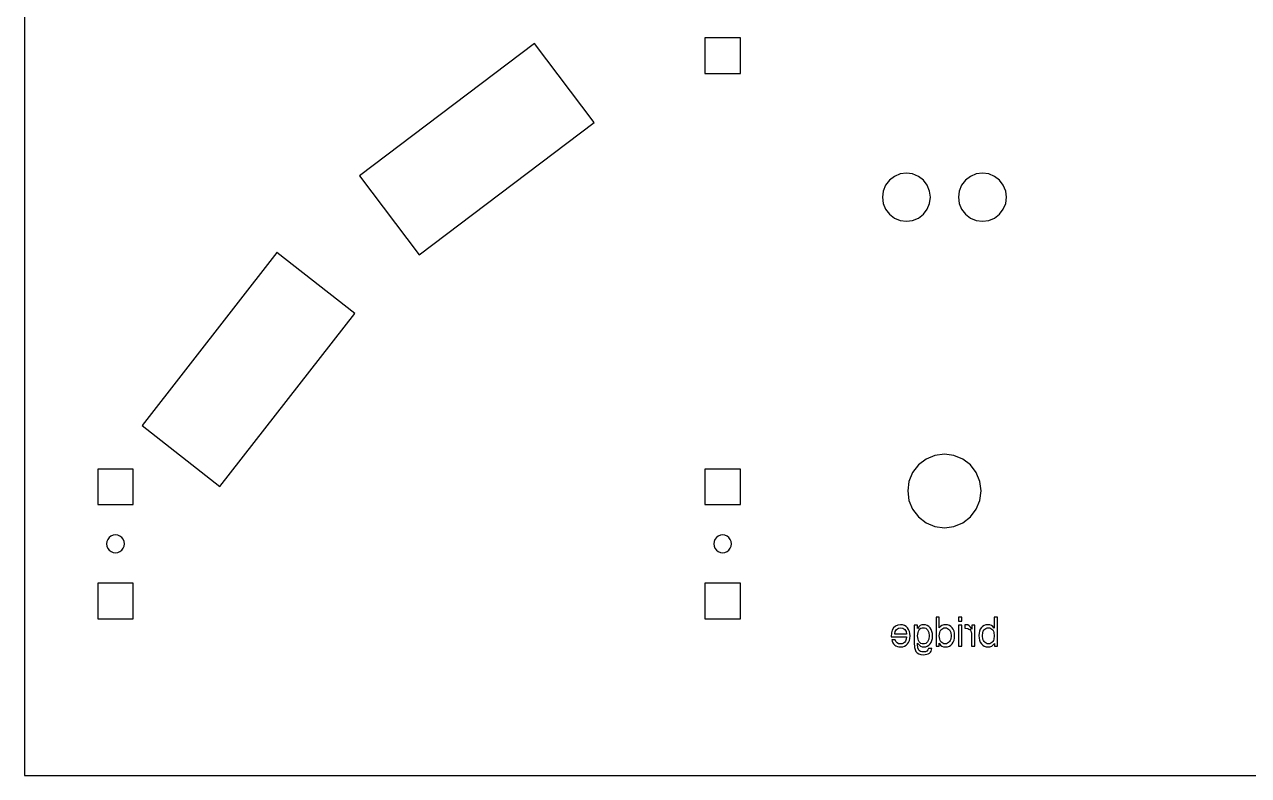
# Model space of a CAD drawing. Header units: metres. Extents: x -935 to 1094, y -1273 to 224.
# Drawn here: x 115.9 to 309.1, y -0.2 to 118.2 of the extents above; entities that cross this region are included whole.
import ezdxf

# ---------------------------------------------------------------- set-up
doc = ezdxf.new("R2010")
doc.units = ezdxf.units.M

msp = doc.modelspace()

# ---------------------------------------------------------------- linework, layer by layer
at = {"layer": 'bridge'}
for p, q in [((253.36, 23.35), (253.06, 23.08)), ((253.36, 23.35, 0.2), (253.06, 23.08, 0.2)), ((253.74, 23.53), (253.36, 23.35)), ((253.74, 23.53, 0.2), (253.36, 23.35, 0.2)), ((253.36, 23.35), (253.36, 23.35, 0.2)), ((254.18, 23.58), (253.74, 23.53)), ((254.18, 23.58, 0.2), (253.74, 23.53, 0.2)), ((253.74, 23.53), (253.74, 23.53, 0.2)), ((254.5, 23.55), (254.18, 23.58)), ((254.5, 23.55, 0.2), (254.18, 23.58, 0.2)), ((254.18, 23.58), (254.18, 23.58, 0.2)), ((254.79, 23.46), (254.5, 23.55)), ((254.79, 23.46, 0.2), (254.5, 23.55, 0.2)), ((254.5, 23.55), (254.5, 23.55, 0.2)), ((255.05, 23.31), (254.79, 23.46)), ((255.05, 23.31, 0.2), (254.79, 23.46, 0.2)), ((254.79, 23.46), (254.79, 23.46, 0.2)), ((255.27, 23.1), (255.05, 23.31)), ((255.27, 23.1, 0.2), (255.05, 23.31, 0.2)), ((255.05, 23.31), (255.05, 23.31, 0.2)), ((256.83, 23.49), (256.35, 23.49)), ((256.35, 23.49), (256.35, 20.75)), ((256.83, 23.49, 0.2), (256.35, 23.49, 0.2)), ((256.35, 23.49, 0.2), (256.35, 20.75, 0.2)), ((256.35, 23.49), (256.35, 23.49, 0.2)), ((256.83, 23.01), (256.83, 23.49)), ((256.83, 23.01, 0.2), (256.83, 23.49, 0.2)), ((256.83, 23.49), (256.83, 23.49, 0.2)), ((257.04, 23.26), (256.83, 23.01)), ((257.04, 23.26, 0.2), (256.83, 23.01, 0.2)), ((257.27, 23.44), (257.04, 23.26)), ((257.27, 23.44, 0.2), (257.04, 23.26, 0.2)), ((257.04, 23.26), (257.04, 23.26, 0.2)), ((257.54, 23.55), (257.27, 23.44)), ((257.54, 23.55, 0.2), (257.27, 23.44, 0.2)), ((257.27, 23.44), (257.27, 23.44, 0.2)), ((257.83, 23.58), (257.54, 23.55)), ((257.83, 23.58, 0.2), (257.54, 23.55, 0.2)), ((257.54, 23.55), (257.54, 23.55, 0.2)), ((258.13, 23.55), (257.83, 23.58)), ((258.13, 23.55, 0.2), (257.83, 23.58, 0.2)), ((257.83, 23.58), (257.83, 23.58, 0.2)), ((258.39, 23.46), (258.13, 23.55)), ((258.39, 23.46, 0.2), (258.13, 23.55, 0.2)), ((258.13, 23.55), (258.13, 23.55, 0.2)), ((258.63, 23.31), (258.39, 23.46)), ((258.63, 23.31, 0.2), (258.39, 23.46, 0.2)), ((258.39, 23.46), (258.39, 23.46, 0.2)), ((258.84, 23.09), (258.63, 23.31)), ((258.84, 23.09, 0.2), (258.63, 23.31, 0.2)), ((258.63, 23.31), (258.63, 23.31, 0.2)), ((259.78, 24.77), (259.78, 20.21)), ((260.3, 24.77), (259.78, 24.77)), ((259.78, 24.77, 0.2), (259.78, 20.21, 0.2)), ((260.3, 24.77, 0.2), (259.78, 24.77, 0.2)), ((259.78, 24.77), (259.78, 24.77, 0.2)), ((260.3, 23.08), (260.3, 24.77)), ((260.3, 23.08, 0.2), (260.3, 24.77, 0.2)), ((260.3, 24.77), (260.3, 24.77, 0.2)), ((260.49, 23.3), (260.3, 23.08)), ((260.49, 23.3, 0.2), (260.3, 23.08, 0.2)), ((260.72, 23.46), (260.49, 23.3)), ((260.72, 23.46, 0.2), (260.49, 23.3, 0.2)), ((260.49, 23.3), (260.49, 23.3, 0.2)), ((260.99, 23.55), (260.72, 23.46)), ((260.99, 23.55, 0.2), (260.72, 23.46, 0.2)), ((260.72, 23.46), (260.72, 23.46, 0.2)), ((261.31, 23.58), (260.99, 23.55)), ((261.31, 23.58, 0.2), (260.99, 23.55, 0.2)), ((260.99, 23.55), (260.99, 23.55, 0.2)), ((261.61, 23.55), (261.31, 23.58)), ((261.61, 23.55, 0.2), (261.31, 23.58, 0.2)), ((261.31, 23.58), (261.31, 23.58, 0.2)), ((261.89, 23.47), (261.61, 23.55)), ((261.89, 23.47, 0.2), (261.61, 23.55, 0.2)), ((261.61, 23.55), (261.61, 23.55, 0.2)), ((262.13, 23.32), (261.89, 23.47)), ((262.13, 23.32, 0.2), (261.89, 23.47, 0.2)), ((261.89, 23.47), (261.89, 23.47, 0.2)), ((262.33, 23.11), (262.13, 23.32)), ((262.33, 23.11, 0.2), (262.13, 23.32, 0.2)), ((262.13, 23.32), (262.13, 23.32, 0.2)), ((263.33, 24.77), (263.33, 24.12)), ((263.85, 24.77), (263.33, 24.77)), ((263.33, 24.77, 0.2), (263.33, 24.12, 0.2)), ((263.85, 24.77, 0.2), (263.33, 24.77, 0.2)), ((263.33, 24.77), (263.33, 24.77, 0.2)), ((263.33, 24.12), (263.85, 24.12)), ((263.33, 24.12, 0.2), (263.85, 24.12, 0.2)), ((263.33, 24.12), (263.33, 24.12, 0.2)), ((263.33, 23.49), (263.33, 20.21)), ((263.85, 23.49), (263.33, 23.49)), ((263.33, 23.49, 0.2), (263.33, 20.21, 0.2)), ((263.85, 23.49, 0.2), (263.33, 23.49, 0.2)), ((263.33, 23.49), (263.33, 23.49, 0.2)), ((263.85, 24.12), (263.85, 24.77)), ((263.85, 24.12, 0.2), (263.85, 24.77, 0.2)), ((263.85, 24.77), (263.85, 24.77, 0.2)), ((263.85, 24.12), (263.85, 24.12, 0.2)), ((263.85, 20.21), (263.85, 23.49)), ((263.85, 20.21, 0.2), (263.85, 23.49, 0.2)), ((263.85, 23.49), (263.85, 23.49, 0.2)), ((264.54, 23.58), (264.34, 23.57)), ((264.54, 23.58, 0.2), (264.34, 23.57, 0.2)), ((264.34, 23.57), (264.34, 23.03)), ((264.34, 23.57, 0.2), (264.34, 23.03, 0.2)), ((264.34, 23.57), (264.34, 23.57, 0.2)), ((264.78, 23.54), (264.54, 23.58)), ((264.78, 23.54, 0.2), (264.54, 23.58, 0.2)), ((264.54, 23.58), (264.54, 23.58, 0.2)), ((265, 23.43), (264.78, 23.54)), ((265, 23.43, 0.2), (264.78, 23.54, 0.2)), ((264.78, 23.54), (264.78, 23.54, 0.2)), ((265.21, 23.21), (265, 23.43)), ((265.21, 23.21, 0.2), (265, 23.43, 0.2)), ((265, 23.43), (265, 23.43, 0.2)), ((265.44, 22.9), (265.21, 23.21)), ((265.44, 22.9, 0.2), (265.21, 23.21, 0.2)), ((265.21, 23.21), (265.21, 23.21, 0.2)), ((265.92, 23.49), (265.44, 23.49)), ((265.44, 23.49), (265.44, 22.9)), ((265.92, 23.49, 0.2), (265.44, 23.49, 0.2)), ((265.44, 23.49, 0.2), (265.44, 22.9, 0.2)), ((265.44, 23.49), (265.44, 23.49, 0.2)), ((265.92, 20.21), (265.92, 23.49)), ((265.92, 20.21, 0.2), (265.92, 23.49, 0.2)), ((265.92, 23.49), (265.92, 23.49, 0.2)), ((267.13, 23.32), (266.93, 23.12)), ((267.13, 23.32, 0.2), (266.93, 23.12, 0.2)), ((267.37, 23.47), (267.13, 23.32)), ((267.37, 23.47, 0.2), (267.13, 23.32, 0.2)), ((267.13, 23.32), (267.13, 23.32, 0.2)), ((267.65, 23.56), (267.37, 23.47)), ((267.65, 23.56, 0.2), (267.37, 23.47, 0.2)), ((267.37, 23.47), (267.37, 23.47, 0.2)), ((267.95, 23.58), (267.65, 23.56)), ((267.95, 23.58, 0.2), (267.65, 23.56, 0.2)), ((267.65, 23.56), (267.65, 23.56, 0.2)), ((268.26, 23.55), (267.95, 23.58)), ((268.26, 23.55, 0.2), (267.95, 23.58, 0.2)), ((267.95, 23.58), (267.95, 23.58, 0.2)), ((268.54, 23.45), (268.26, 23.55)), ((268.54, 23.45, 0.2), (268.26, 23.55, 0.2)), ((268.26, 23.55), (268.26, 23.55, 0.2)), ((268.77, 23.28), (268.54, 23.45)), ((268.77, 23.28, 0.2), (268.54, 23.45, 0.2)), ((268.54, 23.45), (268.54, 23.45, 0.2)), ((268.97, 23.05), (268.77, 23.28)), ((268.97, 23.05, 0.2), (268.77, 23.28, 0.2)), ((268.77, 23.28), (268.77, 23.28, 0.2)), ((269.49, 24.77), (268.97, 24.77)), ((268.97, 24.77), (268.97, 23.05)), ((269.49, 24.77, 0.2), (268.97, 24.77, 0.2)), ((268.97, 24.77, 0.2), (268.97, 23.05, 0.2)), ((268.97, 24.77), (268.97, 24.77, 0.2)), ((269.49, 20.21), (269.49, 24.77)), ((269.49, 20.21, 0.2), (269.49, 24.77, 0.2)), ((269.49, 24.77), (269.49, 24.77, 0.2)), ((252.75, 22.29), (252.72, 21.68)), ((252.75, 22.29, 0.2), (252.72, 21.68, 0.2)), ((252.72, 21.68), (255.14, 21.68)), ((252.72, 21.68, 0.2), (255.14, 21.68, 0.2)), ((252.72, 21.68), (252.72, 21.68, 0.2)), ((252.85, 22.72), (252.75, 22.29)), ((252.85, 22.72, 0.2), (252.75, 22.29, 0.2)), ((252.75, 22.29), (252.75, 22.29, 0.2)), ((253.06, 23.08), (252.85, 22.72)), ((253.06, 23.08, 0.2), (252.85, 22.72, 0.2)), ((252.85, 22.72), (252.85, 22.72, 0.2)), ((253.06, 23.08), (253.06, 23.08, 0.2)), ((253.28, 22.14), (253.34, 22.52)), ((253.28, 22.14, 0.2), (253.34, 22.52, 0.2)), ((253.28, 22.1), (253.28, 22.14)), ((253.28, 22.1, 0.2), (253.28, 22.14, 0.2)), ((253.28, 22.14), (253.28, 22.14, 0.2)), ((255.11, 22.1), (253.28, 22.1)), ((255.11, 22.1, 0.2), (253.28, 22.1, 0.2)), ((253.28, 22.1), (253.28, 22.1, 0.2)), ((253.34, 22.52), (253.54, 22.83)), ((253.34, 22.52, 0.2), (253.54, 22.83, 0.2)), ((253.34, 22.52), (253.34, 22.52, 0.2)), ((253.54, 22.83), (253.84, 23.03)), ((253.54, 22.83, 0.2), (253.84, 23.03, 0.2)), ((253.54, 22.83), (253.54, 22.83, 0.2)), ((253.84, 23.03), (254.19, 23.1)), ((253.84, 23.03, 0.2), (254.19, 23.1, 0.2)), ((253.84, 23.03), (253.84, 23.03, 0.2)), ((254.19, 23.1), (254.56, 23.04)), ((254.19, 23.1, 0.2), (254.56, 23.04, 0.2)), ((254.19, 23.1), (254.19, 23.1, 0.2)), ((254.56, 23.04), (254.71, 22.95)), ((254.56, 23.04, 0.2), (254.71, 22.95, 0.2)), ((254.56, 23.04), (254.56, 23.04, 0.2)), ((254.71, 22.95), (254.85, 22.83)), ((254.71, 22.95, 0.2), (254.85, 22.83, 0.2)), ((254.71, 22.95), (254.71, 22.95, 0.2)), ((254.85, 22.83), (254.96, 22.68)), ((254.85, 22.83, 0.2), (254.96, 22.68, 0.2)), ((254.85, 22.83), (254.85, 22.83, 0.2)), ((254.96, 22.68), (255.05, 22.51)), ((254.96, 22.68, 0.2), (255.05, 22.51, 0.2)), ((254.96, 22.68), (254.96, 22.68, 0.2)), ((255.09, 21.28), (254.97, 20.98)), ((255.09, 21.28, 0.2), (254.97, 20.98, 0.2)), ((255.05, 22.51), (255.11, 22.1)), ((255.05, 22.51, 0.2), (255.11, 22.1, 0.2)), ((255.05, 22.51), (255.05, 22.51, 0.2)), ((255.14, 21.68), (255.09, 21.28)), ((255.14, 21.68, 0.2), (255.09, 21.28, 0.2)), ((255.09, 21.28), (255.09, 21.28, 0.2)), ((255.11, 22.1), (255.11, 22.1, 0.2)), ((255.14, 21.68), (255.14, 21.68, 0.2)), ((255.45, 22.84), (255.27, 23.1)), ((255.45, 22.84, 0.2), (255.27, 23.1, 0.2)), ((255.27, 23.1), (255.27, 23.1, 0.2)), ((255.58, 22.53), (255.45, 22.84)), ((255.58, 22.53, 0.2), (255.45, 22.84, 0.2)), ((255.45, 22.84), (255.45, 22.84, 0.2)), ((255.65, 22.19), (255.58, 22.53)), ((255.65, 22.19, 0.2), (255.58, 22.53, 0.2)), ((255.58, 22.53), (255.58, 22.53, 0.2)), ((255.58, 21.09), (255.65, 21.43)), ((255.58, 21.09, 0.2), (255.65, 21.43, 0.2)), ((255.68, 21.81), (255.65, 22.19)), ((255.68, 21.81, 0.2), (255.65, 22.19, 0.2)), ((255.65, 22.19), (255.65, 22.19, 0.2)), ((255.65, 21.43), (255.68, 21.81)), ((255.65, 21.43, 0.2), (255.68, 21.81, 0.2)), ((255.65, 21.43), (255.65, 21.43, 0.2)), ((255.68, 21.81), (255.68, 21.81, 0.2)), ((256.83, 23.01), (256.83, 23.01, 0.2)), ((256.88, 21.81), (256.94, 22.35)), ((256.88, 21.81, 0.2), (256.94, 22.35, 0.2)), ((256.94, 21.28), (256.88, 21.81)), ((256.94, 21.28, 0.2), (256.88, 21.81, 0.2)), ((256.88, 21.81), (256.88, 21.81, 0.2)), ((256.94, 22.35), (257.01, 22.57)), ((256.94, 22.35, 0.2), (257.01, 22.57, 0.2)), ((256.94, 22.35), (256.94, 22.35, 0.2)), ((257.01, 21.07), (256.94, 21.28)), ((257.01, 21.07, 0.2), (256.94, 21.28, 0.2)), ((256.94, 21.28), (256.94, 21.28, 0.2)), ((257.01, 22.57), (257.11, 22.76)), ((257.01, 22.57, 0.2), (257.11, 22.76, 0.2)), ((257.01, 22.57), (257.01, 22.57, 0.2)), ((257.11, 22.76), (257.24, 22.91)), ((257.11, 22.76, 0.2), (257.24, 22.91, 0.2)), ((257.11, 22.76), (257.11, 22.76, 0.2)), ((257.24, 22.91), (257.39, 23.02)), ((257.24, 22.91, 0.2), (257.39, 23.02, 0.2)), ((257.24, 22.91), (257.24, 22.91, 0.2)), ((257.39, 23.02), (257.57, 23.08)), ((257.39, 23.02, 0.2), (257.57, 23.08, 0.2)), ((257.39, 23.02), (257.39, 23.02, 0.2)), ((257.57, 23.08), (257.77, 23.1)), ((257.57, 23.08, 0.2), (257.77, 23.1, 0.2)), ((257.57, 23.08), (257.57, 23.08, 0.2)), ((257.77, 23.1), (257.97, 23.08)), ((257.77, 23.1, 0.2), (257.97, 23.08, 0.2)), ((257.77, 23.1), (257.77, 23.1, 0.2)), ((257.97, 23.08), (258.15, 23.02)), ((257.97, 23.08, 0.2), (258.15, 23.02, 0.2)), ((257.97, 23.08), (257.97, 23.08, 0.2)), ((258.15, 23.02), (258.3, 22.91)), ((258.15, 23.02, 0.2), (258.3, 22.91, 0.2)), ((258.15, 23.02), (258.15, 23.02, 0.2)), ((258.3, 22.91), (258.44, 22.76)), ((258.3, 22.91, 0.2), (258.44, 22.76, 0.2)), ((258.3, 22.91), (258.3, 22.91, 0.2)), ((258.44, 22.76), (258.54, 22.57)), ((258.44, 22.76, 0.2), (258.54, 22.57, 0.2)), ((258.44, 22.76), (258.44, 22.76, 0.2)), ((258.54, 22.57), (258.62, 22.35)), ((258.54, 22.57, 0.2), (258.62, 22.35, 0.2)), ((258.54, 22.57), (258.54, 22.57, 0.2)), ((258.62, 21.3), (258.54, 21.08)), ((258.62, 21.3, 0.2), (258.54, 21.08, 0.2)), ((258.62, 22.35), (258.68, 21.83)), ((258.62, 22.35, 0.2), (258.68, 21.83, 0.2)), ((258.62, 22.35), (258.62, 22.35, 0.2)), ((258.68, 21.83), (258.62, 21.3)), ((258.68, 21.83, 0.2), (258.62, 21.3, 0.2)), ((258.62, 21.3), (258.62, 21.3, 0.2)), ((258.68, 21.83), (258.68, 21.83, 0.2)), ((259.01, 22.82), (258.84, 23.09)), ((259.01, 22.82, 0.2), (258.84, 23.09, 0.2)), ((258.84, 23.09), (258.84, 23.09, 0.2)), ((259.13, 22.52), (259.01, 22.82)), ((259.13, 22.52, 0.2), (259.01, 22.82, 0.2)), ((259.01, 22.82), (259.01, 22.82, 0.2)), ((259.2, 22.18), (259.13, 22.52)), ((259.2, 22.18, 0.2), (259.13, 22.52, 0.2)), ((259.13, 22.52), (259.13, 22.52, 0.2)), ((259.13, 21.09), (259.2, 21.42)), ((259.13, 21.09, 0.2), (259.2, 21.42, 0.2)), ((259.22, 21.79), (259.2, 22.18)), ((259.22, 21.79, 0.2), (259.2, 22.18, 0.2)), ((259.2, 22.18), (259.2, 22.18, 0.2)), ((259.2, 21.42), (259.22, 21.79)), ((259.2, 21.42, 0.2), (259.22, 21.79, 0.2)), ((259.2, 21.42), (259.2, 21.42, 0.2)), ((259.22, 21.79), (259.22, 21.79, 0.2)), ((260.3, 23.08), (260.3, 23.08, 0.2)), ((260.3, 21.82), (260.37, 22.34)), ((260.3, 21.82, 0.2), (260.37, 22.34, 0.2)), ((260.37, 21.3), (260.3, 21.82)), ((260.37, 21.3, 0.2), (260.3, 21.82, 0.2)), ((260.3, 21.82), (260.3, 21.82, 0.2)), ((260.37, 22.34), (260.44, 22.56)), ((260.37, 22.34, 0.2), (260.44, 22.56, 0.2)), ((260.37, 22.34), (260.37, 22.34, 0.2)), ((260.44, 21.09), (260.37, 21.3)), ((260.44, 21.09, 0.2), (260.37, 21.3, 0.2)), ((260.37, 21.3), (260.37, 21.3, 0.2)), ((260.44, 22.56), (260.55, 22.75)), ((260.44, 22.56, 0.2), (260.55, 22.75, 0.2)), ((260.44, 22.56), (260.44, 22.56, 0.2)), ((260.55, 22.75), (260.69, 22.9)), ((260.55, 22.75, 0.2), (260.69, 22.9, 0.2)), ((260.55, 22.75), (260.55, 22.75, 0.2)), ((260.69, 22.9), (260.85, 23.01)), ((260.69, 22.9, 0.2), (260.85, 23.01, 0.2)), ((260.69, 22.9), (260.69, 22.9, 0.2)), ((260.85, 23.01), (261.02, 23.07)), ((260.85, 23.01, 0.2), (261.02, 23.07, 0.2)), ((260.85, 23.01), (260.85, 23.01, 0.2)), ((261.02, 23.07), (261.22, 23.1)), ((261.02, 23.07, 0.2), (261.22, 23.1, 0.2)), ((261.02, 23.07), (261.02, 23.07, 0.2)), ((261.22, 23.1), (261.43, 23.07)), ((261.22, 23.1, 0.2), (261.43, 23.07, 0.2)), ((261.22, 23.1), (261.22, 23.1, 0.2)), ((261.43, 23.07), (261.61, 23.01)), ((261.43, 23.07, 0.2), (261.61, 23.01, 0.2)), ((261.43, 23.07), (261.43, 23.07, 0.2)), ((261.61, 23.01), (261.77, 22.9)), ((261.61, 23.01, 0.2), (261.77, 22.9, 0.2)), ((261.61, 23.01), (261.61, 23.01, 0.2)), ((261.77, 22.9), (261.91, 22.75)), ((261.77, 22.9, 0.2), (261.91, 22.75, 0.2)), ((261.77, 22.9), (261.77, 22.9, 0.2)), ((261.91, 22.75), (262.03, 22.56)), ((261.91, 22.75, 0.2), (262.03, 22.56, 0.2)), ((261.91, 22.75), (261.91, 22.75, 0.2)), ((262.03, 22.56), (262.11, 22.34)), ((262.03, 22.56, 0.2), (262.11, 22.34, 0.2)), ((262.03, 22.56), (262.03, 22.56, 0.2)), ((262.11, 21.31), (262.03, 21.09)), ((262.11, 21.31, 0.2), (262.03, 21.09, 0.2)), ((262.11, 22.34), (262.17, 21.83)), ((262.11, 22.34, 0.2), (262.17, 21.83, 0.2)), ((262.11, 22.34), (262.11, 22.34, 0.2)), ((262.17, 21.83), (262.11, 21.31)), ((262.17, 21.83, 0.2), (262.11, 21.31, 0.2)), ((262.11, 21.31), (262.11, 21.31, 0.2)), ((262.17, 21.83), (262.17, 21.83, 0.2)), ((262.5, 22.86), (262.33, 23.11)), ((262.5, 22.86, 0.2), (262.33, 23.11, 0.2)), ((262.33, 23.11), (262.33, 23.11, 0.2)), ((262.62, 22.56), (262.5, 22.86)), ((262.62, 22.56, 0.2), (262.5, 22.86, 0.2)), ((262.5, 22.86), (262.5, 22.86, 0.2)), ((262.69, 22.23), (262.62, 22.56)), ((262.69, 22.23, 0.2), (262.62, 22.56, 0.2)), ((262.62, 22.56), (262.62, 22.56, 0.2)), ((262.62, 21.12), (262.69, 21.47)), ((262.62, 21.12, 0.2), (262.69, 21.47, 0.2)), ((262.72, 21.86), (262.69, 22.23)), ((262.72, 21.86, 0.2), (262.69, 22.23, 0.2)), ((262.69, 22.23), (262.69, 22.23, 0.2)), ((262.69, 21.47), (262.72, 21.86)), ((262.69, 21.47, 0.2), (262.72, 21.86, 0.2)), ((262.69, 21.47), (262.69, 21.47, 0.2)), ((262.72, 21.86), (262.72, 21.86, 0.2)), ((264.34, 23.03), (264.8, 22.97)), ((264.34, 23.03, 0.2), (264.8, 22.97, 0.2)), ((264.34, 23.03), (264.34, 23.03, 0.2)), ((264.8, 22.97), (264.98, 22.9)), ((264.8, 22.97, 0.2), (264.98, 22.9, 0.2)), ((264.8, 22.97), (264.8, 22.97, 0.2)), ((264.98, 22.9), (265.13, 22.8)), ((264.98, 22.9, 0.2), (265.13, 22.8, 0.2)), ((264.98, 22.9), (264.98, 22.9, 0.2)), ((265.13, 22.8), (265.24, 22.66)), ((265.13, 22.8, 0.2), (265.24, 22.66, 0.2)), ((265.13, 22.8), (265.13, 22.8, 0.2)), ((265.24, 22.66), (265.33, 22.46)), ((265.24, 22.66, 0.2), (265.33, 22.46, 0.2)), ((265.24, 22.66), (265.24, 22.66, 0.2)), ((265.33, 22.46), (265.38, 22.22)), ((265.33, 22.46, 0.2), (265.38, 22.22, 0.2)), ((265.33, 22.46), (265.33, 22.46, 0.2)), ((265.38, 22.22), (265.39, 21.92)), ((265.38, 22.22, 0.2), (265.39, 21.92, 0.2)), ((265.38, 22.22), (265.38, 22.22, 0.2)), ((265.39, 21.92), (265.39, 20.21)), ((265.39, 21.92, 0.2), (265.39, 20.21, 0.2)), ((265.39, 21.92), (265.39, 21.92, 0.2)), ((265.44, 22.9), (265.44, 22.9, 0.2)), ((266.58, 22.24), (266.55, 21.87)), ((266.58, 22.24, 0.2), (266.55, 21.87, 0.2)), ((266.55, 21.87), (266.58, 21.48)), ((266.55, 21.87, 0.2), (266.58, 21.48, 0.2)), ((266.55, 21.87), (266.55, 21.87, 0.2)), ((266.65, 22.58), (266.58, 22.24)), ((266.65, 22.58, 0.2), (266.58, 22.24, 0.2)), ((266.58, 22.24), (266.58, 22.24, 0.2)), ((266.58, 21.48), (266.65, 21.13)), ((266.58, 21.48, 0.2), (266.65, 21.13, 0.2)), ((266.58, 21.48), (266.58, 21.48, 0.2)), ((266.77, 22.87), (266.65, 22.58)), ((266.77, 22.87, 0.2), (266.65, 22.58, 0.2)), ((266.65, 22.58), (266.65, 22.58, 0.2)), ((266.93, 23.12), (266.77, 22.87)), ((266.93, 23.12, 0.2), (266.77, 22.87, 0.2)), ((266.77, 22.87), (266.77, 22.87, 0.2)), ((266.93, 23.12), (266.93, 23.12, 0.2)), ((267.1, 21.81), (267.16, 22.34)), ((267.1, 21.81, 0.2), (267.16, 22.34, 0.2)), ((267.16, 21.31), (267.1, 21.81)), ((267.16, 21.31, 0.2), (267.1, 21.81, 0.2)), ((267.1, 21.81), (267.1, 21.81, 0.2)), ((267.16, 22.34), (267.24, 22.56)), ((267.16, 22.34, 0.2), (267.24, 22.56, 0.2)), ((267.16, 22.34), (267.16, 22.34, 0.2)), ((267.25, 21.09), (267.16, 21.31)), ((267.25, 21.09, 0.2), (267.16, 21.31, 0.2)), ((267.16, 21.31), (267.16, 21.31, 0.2)), ((267.24, 22.56), (267.36, 22.75)), ((267.24, 22.56, 0.2), (267.36, 22.75, 0.2)), ((267.24, 22.56), (267.24, 22.56, 0.2)), ((267.36, 22.75), (267.5, 22.9)), ((267.36, 22.75, 0.2), (267.5, 22.9, 0.2)), ((267.36, 22.75), (267.36, 22.75, 0.2)), ((267.5, 22.9), (267.66, 23.01)), ((267.5, 22.9, 0.2), (267.66, 23.01, 0.2)), ((267.5, 22.9), (267.5, 22.9, 0.2)), ((267.66, 23.01), (267.85, 23.07)), ((267.66, 23.01, 0.2), (267.85, 23.07, 0.2)), ((267.66, 23.01), (267.66, 23.01, 0.2)), ((267.85, 23.07), (268.05, 23.1)), ((267.85, 23.07, 0.2), (268.05, 23.1, 0.2)), ((267.85, 23.07), (267.85, 23.07, 0.2)), ((268.05, 23.1), (268.25, 23.07)), ((268.05, 23.1, 0.2), (268.25, 23.07, 0.2)), ((268.05, 23.1), (268.05, 23.1, 0.2)), ((268.25, 23.07), (268.43, 23.01)), ((268.25, 23.07, 0.2), (268.43, 23.01, 0.2)), ((268.25, 23.07), (268.25, 23.07, 0.2)), ((268.43, 23.01), (268.58, 22.9)), ((268.43, 23.01, 0.2), (268.58, 22.9, 0.2)), ((268.43, 23.01), (268.43, 23.01, 0.2)), ((268.58, 22.9), (268.72, 22.75)), ((268.58, 22.9, 0.2), (268.72, 22.75, 0.2)), ((268.58, 22.9), (268.58, 22.9, 0.2)), ((268.72, 22.75), (268.83, 22.56)), ((268.72, 22.75, 0.2), (268.83, 22.56, 0.2)), ((268.72, 22.75), (268.72, 22.75, 0.2)), ((268.83, 22.56), (268.9, 22.35)), ((268.83, 22.56, 0.2), (268.9, 22.35, 0.2)), ((268.83, 22.56), (268.83, 22.56, 0.2)), ((268.9, 21.31), (268.83, 21.09)), ((268.9, 21.31, 0.2), (268.83, 21.09, 0.2)), ((268.9, 22.35), (268.97, 21.83)), ((268.9, 22.35, 0.2), (268.97, 21.83, 0.2)), ((268.9, 22.35), (268.9, 22.35, 0.2)), ((268.97, 21.83), (268.9, 21.31)), ((268.97, 21.83, 0.2), (268.9, 21.31, 0.2)), ((268.9, 21.31), (268.9, 21.31, 0.2)), ((268.97, 23.05), (268.97, 23.05, 0.2)), ((268.97, 21.83), (268.97, 21.83, 0.2)), ((253.31, 21.21), (252.79, 21.21)), ((252.79, 21.21), (252.86, 20.96)), ((253.31, 21.21, 0.2), (252.79, 21.21, 0.2)), ((252.79, 21.21, 0.2), (252.86, 20.96, 0.2)), ((252.79, 21.21), (252.79, 21.21, 0.2)), ((252.86, 20.96), (252.96, 20.73)), ((252.86, 20.96, 0.2), (252.96, 20.73, 0.2)), ((252.86, 20.96), (252.86, 20.96, 0.2)), ((252.96, 20.73), (253.09, 20.54)), ((252.96, 20.73, 0.2), (253.09, 20.54, 0.2)), ((252.96, 20.73), (252.96, 20.73, 0.2)), ((253.09, 20.54), (253.26, 20.37)), ((253.09, 20.54, 0.2), (253.26, 20.37, 0.2)), ((253.09, 20.54), (253.09, 20.54, 0.2)), ((253.26, 20.37), (253.46, 20.24)), ((253.26, 20.37, 0.2), (253.46, 20.24, 0.2)), ((253.26, 20.37), (253.26, 20.37, 0.2)), ((253.45, 20.92), (253.31, 21.21)), ((253.45, 20.92, 0.2), (253.31, 21.21, 0.2)), ((253.31, 21.21), (253.31, 21.21, 0.2)), ((253.64, 20.72), (253.45, 20.92)), ((253.64, 20.72, 0.2), (253.45, 20.92, 0.2)), ((253.45, 20.92), (253.45, 20.92, 0.2)), ((253.46, 20.24), (253.68, 20.15)), ((253.46, 20.24, 0.2), (253.68, 20.15, 0.2)), ((253.46, 20.24), (253.46, 20.24, 0.2)), ((253.88, 20.59), (253.64, 20.72)), ((253.88, 20.59, 0.2), (253.64, 20.72, 0.2)), ((253.64, 20.72), (253.64, 20.72, 0.2)), ((253.68, 20.15), (253.92, 20.09)), ((253.68, 20.15, 0.2), (253.92, 20.09, 0.2)), ((253.68, 20.15), (253.68, 20.15, 0.2)), ((254.17, 20.55), (253.88, 20.59)), ((254.17, 20.55, 0.2), (253.88, 20.59, 0.2)), ((253.88, 20.59), (253.88, 20.59, 0.2)), ((253.92, 20.09), (254.19, 20.07)), ((253.92, 20.09, 0.2), (254.19, 20.07, 0.2)), ((253.92, 20.09), (253.92, 20.09, 0.2)), ((254.42, 20.58), (254.17, 20.55)), ((254.42, 20.58, 0.2), (254.17, 20.55, 0.2)), ((254.17, 20.55), (254.17, 20.55, 0.2)), ((254.19, 20.07), (254.52, 20.1)), ((254.19, 20.07, 0.2), (254.52, 20.1, 0.2)), ((254.19, 20.07), (254.19, 20.07, 0.2)), ((254.63, 20.66), (254.42, 20.58)), ((254.63, 20.66, 0.2), (254.42, 20.58, 0.2)), ((254.42, 20.58), (254.42, 20.58, 0.2)), ((254.52, 20.1), (254.81, 20.19)), ((254.52, 20.1, 0.2), (254.81, 20.19, 0.2)), ((254.52, 20.1), (254.52, 20.1, 0.2)), ((254.82, 20.79), (254.63, 20.66)), ((254.82, 20.79, 0.2), (254.63, 20.66, 0.2)), ((254.63, 20.66), (254.63, 20.66, 0.2)), ((254.81, 20.19), (255.06, 20.33)), ((254.81, 20.19, 0.2), (255.06, 20.33, 0.2)), ((254.81, 20.19), (254.81, 20.19, 0.2)), ((254.97, 20.98), (254.82, 20.79)), ((254.97, 20.98, 0.2), (254.82, 20.79, 0.2)), ((254.82, 20.79), (254.82, 20.79, 0.2)), ((254.97, 20.98), (254.97, 20.98, 0.2)), ((255.06, 20.33), (255.28, 20.54)), ((255.06, 20.33, 0.2), (255.28, 20.54, 0.2)), ((255.06, 20.33), (255.06, 20.33, 0.2)), ((255.28, 20.54), (255.45, 20.79)), ((255.28, 20.54, 0.2), (255.45, 20.79, 0.2)), ((255.28, 20.54), (255.28, 20.54, 0.2)), ((255.45, 20.79), (255.58, 21.09)), ((255.45, 20.79, 0.2), (255.58, 21.09, 0.2)), ((255.45, 20.79), (255.45, 20.79, 0.2)), ((255.58, 21.09), (255.58, 21.09, 0.2)), ((256.35, 20.75), (256.4, 19.97)), ((256.35, 20.75, 0.2), (256.4, 19.97, 0.2)), ((256.35, 20.75), (256.35, 20.75, 0.2)), ((256.4, 19.97), (256.48, 19.66)), ((256.4, 19.97, 0.2), (256.48, 19.66, 0.2)), ((256.4, 19.97), (256.4, 19.97, 0.2)), ((256.48, 19.66), (256.61, 19.38)), ((256.48, 19.66, 0.2), (256.61, 19.38, 0.2)), ((256.48, 19.66), (256.48, 19.66, 0.2)), ((256.61, 19.38), (256.8, 19.15)), ((256.61, 19.38, 0.2), (256.8, 19.15, 0.2)), ((256.61, 19.38), (256.61, 19.38, 0.2)), ((256.88, 20.49), (256.88, 20.66)), ((256.88, 20.66), (257.1, 20.39)), ((256.88, 20.49, 0.2), (256.88, 20.66, 0.2)), ((256.88, 20.66, 0.2), (257.1, 20.39, 0.2)), ((256.88, 20.66), (256.88, 20.66, 0.2)), ((256.93, 19.96), (256.88, 20.49)), ((256.93, 19.96, 0.2), (256.88, 20.49, 0.2)), ((256.88, 20.49), (256.88, 20.49, 0.2)), ((257.07, 19.58), (256.93, 19.96)), ((257.07, 19.58, 0.2), (256.93, 19.96, 0.2)), ((256.93, 19.96), (256.93, 19.96, 0.2)), ((257.12, 20.88), (257.01, 21.07)), ((257.12, 20.88, 0.2), (257.01, 21.07, 0.2)), ((257.01, 21.07), (257.01, 21.07, 0.2)), ((257.19, 19.45), (257.07, 19.58)), ((257.19, 19.45, 0.2), (257.07, 19.58, 0.2)), ((257.07, 19.58), (257.07, 19.58, 0.2)), ((257.1, 20.39), (257.33, 20.21)), ((257.1, 20.39, 0.2), (257.33, 20.21, 0.2)), ((257.1, 20.39), (257.1, 20.39, 0.2)), ((257.25, 20.74), (257.12, 20.88)), ((257.25, 20.74, 0.2), (257.12, 20.88, 0.2)), ((257.12, 20.88), (257.12, 20.88, 0.2)), ((257.35, 19.36), (257.19, 19.45)), ((257.35, 19.36, 0.2), (257.19, 19.45, 0.2)), ((257.19, 19.45), (257.19, 19.45, 0.2)), ((257.4, 20.63), (257.25, 20.74)), ((257.4, 20.63, 0.2), (257.25, 20.74, 0.2)), ((257.25, 20.74), (257.25, 20.74, 0.2)), ((257.33, 20.21), (257.58, 20.1)), ((257.33, 20.21, 0.2), (257.58, 20.1, 0.2)), ((257.33, 20.21), (257.33, 20.21, 0.2)), ((257.55, 19.31), (257.35, 19.36)), ((257.55, 19.31, 0.2), (257.35, 19.36, 0.2)), ((257.35, 19.36), (257.35, 19.36, 0.2)), ((257.57, 20.57), (257.4, 20.63)), ((257.57, 20.57, 0.2), (257.4, 20.63, 0.2)), ((257.4, 20.63), (257.4, 20.63, 0.2)), ((257.77, 20.55), (257.57, 20.57)), ((257.77, 20.55, 0.2), (257.57, 20.57, 0.2)), ((257.57, 20.57), (257.57, 20.57, 0.2)), ((257.58, 20.1), (257.87, 20.07)), ((257.58, 20.1, 0.2), (257.87, 20.07, 0.2)), ((257.58, 20.1), (257.58, 20.1, 0.2)), ((257.97, 20.57), (257.77, 20.55)), ((257.97, 20.57, 0.2), (257.77, 20.55, 0.2)), ((257.77, 20.55), (257.77, 20.55, 0.2)), ((258.11, 19.32), (257.79, 19.29)), ((258.11, 19.32, 0.2), (257.79, 19.29, 0.2)), ((257.87, 20.07), (258.15, 20.1)), ((257.87, 20.07, 0.2), (258.15, 20.1, 0.2)), ((257.87, 20.07), (257.87, 20.07, 0.2)), ((258.15, 20.64), (257.97, 20.57)), ((258.15, 20.64, 0.2), (257.97, 20.57, 0.2)), ((257.97, 20.57), (257.97, 20.57, 0.2)), ((258.34, 19.42), (258.11, 19.32)), ((258.34, 19.42, 0.2), (258.11, 19.32, 0.2)), ((258.11, 19.32), (258.11, 19.32, 0.2)), ((258.3, 20.74), (258.15, 20.64)), ((258.3, 20.74, 0.2), (258.15, 20.64, 0.2)), ((258.15, 20.64), (258.15, 20.64, 0.2)), ((258.15, 20.1), (258.4, 20.19)), ((258.15, 20.1, 0.2), (258.4, 20.19, 0.2)), ((258.15, 20.1), (258.15, 20.1, 0.2)), ((258.44, 20.89), (258.3, 20.74)), ((258.44, 20.89, 0.2), (258.3, 20.74, 0.2)), ((258.3, 20.74), (258.3, 20.74, 0.2)), ((258.5, 19.6), (258.34, 19.42)), ((258.5, 19.6, 0.2), (258.34, 19.42, 0.2)), ((258.34, 19.42), (258.34, 19.42, 0.2)), ((258.4, 20.19), (258.63, 20.33)), ((258.4, 20.19, 0.2), (258.63, 20.33, 0.2)), ((258.4, 20.19), (258.4, 20.19, 0.2)), ((258.54, 21.08), (258.44, 20.89)), ((258.54, 21.08, 0.2), (258.44, 20.89, 0.2)), ((258.44, 20.89), (258.44, 20.89, 0.2)), ((258.59, 19.84), (258.5, 19.6)), ((258.59, 19.84, 0.2), (258.5, 19.6, 0.2)), ((258.5, 19.6), (258.5, 19.6, 0.2)), ((258.54, 21.08), (258.54, 21.08, 0.2)), ((259.12, 19.84), (258.59, 19.84)), ((259.12, 19.84, 0.2), (258.59, 19.84, 0.2)), ((258.59, 19.84), (258.59, 19.84, 0.2)), ((258.63, 20.33), (258.84, 20.54)), ((258.63, 20.33, 0.2), (258.84, 20.54, 0.2)), ((258.63, 20.33), (258.63, 20.33, 0.2)), ((258.84, 20.54), (259, 20.8)), ((258.84, 20.54, 0.2), (259, 20.8, 0.2)), ((258.84, 20.54), (258.84, 20.54, 0.2)), ((258.88, 19.26), (259, 19.42)), ((258.88, 19.26, 0.2), (259, 19.42, 0.2)), ((259, 20.8), (259.13, 21.09)), ((259, 20.8, 0.2), (259.13, 21.09, 0.2)), ((259, 20.8), (259, 20.8, 0.2)), ((259, 19.42), (259.08, 19.62)), ((259, 19.42, 0.2), (259.08, 19.62, 0.2)), ((259, 19.42), (259, 19.42, 0.2)), ((259.08, 19.62), (259.12, 19.84)), ((259.08, 19.62, 0.2), (259.12, 19.84, 0.2)), ((259.08, 19.62), (259.08, 19.62, 0.2)), ((259.12, 19.84), (259.12, 19.84, 0.2)), ((259.13, 21.09), (259.13, 21.09, 0.2)), ((259.78, 20.21), (260.25, 20.21)), ((259.78, 20.21, 0.2), (260.25, 20.21, 0.2)), ((259.78, 20.21), (259.78, 20.21, 0.2)), ((260.25, 20.21), (260.25, 20.65)), ((260.25, 20.65), (260.47, 20.38)), ((260.25, 20.21, 0.2), (260.25, 20.65, 0.2)), ((260.25, 20.65, 0.2), (260.47, 20.38, 0.2)), ((260.25, 20.65), (260.25, 20.65, 0.2)), ((260.25, 20.21), (260.25, 20.21, 0.2)), ((260.55, 20.9), (260.44, 21.09)), ((260.55, 20.9, 0.2), (260.44, 21.09, 0.2)), ((260.44, 21.09), (260.44, 21.09, 0.2)), ((260.47, 20.38), (260.71, 20.21)), ((260.47, 20.38, 0.2), (260.71, 20.21, 0.2)), ((260.47, 20.38), (260.47, 20.38, 0.2)), ((260.69, 20.75), (260.55, 20.9)), ((260.69, 20.75, 0.2), (260.55, 20.9, 0.2)), ((260.55, 20.9), (260.55, 20.9, 0.2)), ((260.84, 20.65), (260.69, 20.75)), ((260.84, 20.65, 0.2), (260.69, 20.75, 0.2)), ((260.69, 20.75), (260.69, 20.75, 0.2)), ((260.71, 20.21), (260.98, 20.1)), ((260.71, 20.21, 0.2), (260.98, 20.1, 0.2)), ((260.71, 20.21), (260.71, 20.21, 0.2)), ((261.02, 20.58), (260.84, 20.65)), ((261.02, 20.58, 0.2), (260.84, 20.65, 0.2)), ((260.84, 20.65), (260.84, 20.65, 0.2)), ((260.98, 20.1), (261.29, 20.07)), ((260.98, 20.1, 0.2), (261.29, 20.07, 0.2)), ((260.98, 20.1), (260.98, 20.1, 0.2)), ((261.22, 20.56), (261.02, 20.58)), ((261.22, 20.56, 0.2), (261.02, 20.58, 0.2)), ((261.02, 20.58), (261.02, 20.58, 0.2)), ((261.42, 20.58), (261.22, 20.56)), ((261.42, 20.58, 0.2), (261.22, 20.56, 0.2)), ((261.22, 20.56), (261.22, 20.56, 0.2)), ((261.29, 20.07), (261.61, 20.1)), ((261.29, 20.07, 0.2), (261.61, 20.1, 0.2)), ((261.29, 20.07), (261.29, 20.07, 0.2)), ((261.61, 20.65), (261.42, 20.58)), ((261.61, 20.65, 0.2), (261.42, 20.58, 0.2)), ((261.42, 20.58), (261.42, 20.58, 0.2)), ((261.77, 20.75), (261.61, 20.65)), ((261.77, 20.75, 0.2), (261.61, 20.65, 0.2)), ((261.61, 20.65), (261.61, 20.65, 0.2)), ((261.61, 20.1), (261.88, 20.19)), ((261.61, 20.1, 0.2), (261.88, 20.19, 0.2)), ((261.61, 20.1), (261.61, 20.1, 0.2)), ((261.91, 20.91), (261.77, 20.75)), ((261.91, 20.91, 0.2), (261.77, 20.75, 0.2)), ((261.77, 20.75), (261.77, 20.75, 0.2)), ((261.88, 20.19), (262.13, 20.34)), ((261.88, 20.19, 0.2), (262.13, 20.34, 0.2)), ((261.88, 20.19), (261.88, 20.19, 0.2)), ((262.03, 21.09), (261.91, 20.91)), ((262.03, 21.09, 0.2), (261.91, 20.91, 0.2)), ((261.91, 20.91), (261.91, 20.91, 0.2)), ((262.03, 21.09), (262.03, 21.09, 0.2)), ((262.13, 20.34), (262.34, 20.55)), ((262.13, 20.34, 0.2), (262.34, 20.55, 0.2)), ((262.13, 20.34), (262.13, 20.34, 0.2)), ((262.34, 20.55), (262.5, 20.81)), ((262.34, 20.55, 0.2), (262.5, 20.81, 0.2)), ((262.34, 20.55), (262.34, 20.55, 0.2)), ((262.5, 20.81), (262.62, 21.12)), ((262.5, 20.81, 0.2), (262.62, 21.12, 0.2)), ((262.5, 20.81), (262.5, 20.81, 0.2)), ((262.62, 21.12), (262.62, 21.12, 0.2)), ((263.33, 20.21), (263.85, 20.21)), ((263.33, 20.21, 0.2), (263.85, 20.21, 0.2)), ((263.33, 20.21), (263.33, 20.21, 0.2)), ((263.85, 20.21), (263.85, 20.21, 0.2)), ((265.39, 20.21), (265.92, 20.21)), ((265.39, 20.21, 0.2), (265.92, 20.21, 0.2)), ((265.39, 20.21), (265.39, 20.21, 0.2)), ((265.92, 20.21), (265.92, 20.21, 0.2)), ((266.65, 21.13), (266.77, 20.83)), ((266.65, 21.13, 0.2), (266.77, 20.83, 0.2)), ((266.65, 21.13), (266.65, 21.13, 0.2)), ((266.77, 20.83), (266.94, 20.56)), ((266.77, 20.83, 0.2), (266.94, 20.56, 0.2)), ((266.77, 20.83), (266.77, 20.83, 0.2)), ((266.94, 20.56), (267.15, 20.35)), ((266.94, 20.56, 0.2), (267.15, 20.35, 0.2)), ((266.94, 20.56), (266.94, 20.56, 0.2)), ((267.15, 20.35), (267.4, 20.19)), ((267.15, 20.35, 0.2), (267.4, 20.19, 0.2)), ((267.15, 20.35), (267.15, 20.35, 0.2)), ((267.36, 20.91), (267.25, 21.09)), ((267.36, 20.91, 0.2), (267.25, 21.09, 0.2)), ((267.25, 21.09), (267.25, 21.09, 0.2)), ((267.51, 20.75), (267.36, 20.91)), ((267.51, 20.75, 0.2), (267.36, 20.91, 0.2)), ((267.36, 20.91), (267.36, 20.91, 0.2)), ((267.4, 20.19), (267.67, 20.1)), ((267.4, 20.19, 0.2), (267.67, 20.1, 0.2)), ((267.4, 20.19), (267.4, 20.19, 0.2)), ((267.67, 20.65), (267.51, 20.75)), ((267.67, 20.65, 0.2), (267.51, 20.75, 0.2)), ((267.51, 20.75), (267.51, 20.75, 0.2)), ((267.85, 20.58), (267.67, 20.65)), ((267.85, 20.58, 0.2), (267.67, 20.65, 0.2)), ((267.67, 20.65), (267.67, 20.65, 0.2)), ((267.67, 20.1), (267.98, 20.07)), ((267.67, 20.1, 0.2), (267.98, 20.07, 0.2)), ((267.67, 20.1), (267.67, 20.1, 0.2)), ((268.05, 20.56), (267.85, 20.58)), ((268.05, 20.56, 0.2), (267.85, 20.58, 0.2)), ((267.85, 20.58), (267.85, 20.58, 0.2)), ((267.98, 20.07), (268.29, 20.11)), ((267.98, 20.07, 0.2), (268.29, 20.11, 0.2)), ((267.98, 20.07), (267.98, 20.07, 0.2)), ((268.25, 20.58), (268.05, 20.56)), ((268.25, 20.58, 0.2), (268.05, 20.56, 0.2)), ((268.05, 20.56), (268.05, 20.56, 0.2)), ((268.43, 20.65), (268.25, 20.58)), ((268.43, 20.65, 0.2), (268.25, 20.58, 0.2)), ((268.25, 20.58), (268.25, 20.58, 0.2)), ((268.29, 20.11), (268.57, 20.21)), ((268.29, 20.11, 0.2), (268.57, 20.21, 0.2)), ((268.29, 20.11), (268.29, 20.11, 0.2)), ((268.58, 20.75), (268.43, 20.65)), ((268.58, 20.75, 0.2), (268.43, 20.65, 0.2)), ((268.43, 20.65), (268.43, 20.65, 0.2)), ((268.57, 20.21), (268.81, 20.39)), ((268.57, 20.21, 0.2), (268.81, 20.39, 0.2)), ((268.57, 20.21), (268.57, 20.21, 0.2)), ((268.72, 20.91), (268.58, 20.75)), ((268.72, 20.91, 0.2), (268.58, 20.75, 0.2)), ((268.58, 20.75), (268.58, 20.75, 0.2)), ((268.83, 21.09), (268.72, 20.91)), ((268.83, 21.09, 0.2), (268.72, 20.91, 0.2)), ((268.72, 20.91), (268.72, 20.91, 0.2)), ((268.81, 20.39), (269.02, 20.63)), ((268.81, 20.39, 0.2), (269.02, 20.63, 0.2)), ((268.81, 20.39), (268.81, 20.39, 0.2)), ((268.83, 21.09), (268.83, 21.09, 0.2)), ((269.02, 20.63), (269.02, 20.21)), ((269.02, 20.63, 0.2), (269.02, 20.21, 0.2)), ((269.02, 20.63), (269.02, 20.63, 0.2)), ((269.02, 20.21), (269.49, 20.21)), ((269.02, 20.21, 0.2), (269.49, 20.21, 0.2)), ((269.02, 20.21), (269.02, 20.21, 0.2)), ((269.49, 20.21), (269.49, 20.21, 0.2)), ((256.8, 19.15), (257.06, 18.98)), ((256.8, 19.15, 0.2), (257.06, 18.98, 0.2)), ((256.8, 19.15), (256.8, 19.15, 0.2)), ((257.06, 18.98), (257.39, 18.88)), ((257.06, 18.98, 0.2), (257.39, 18.88, 0.2)), ((257.06, 18.98), (257.06, 18.98, 0.2)), ((257.39, 18.88), (257.81, 18.85)), ((257.39, 18.88, 0.2), (257.81, 18.85, 0.2)), ((257.39, 18.88), (257.39, 18.88, 0.2)), ((257.79, 19.29), (257.55, 19.31)), ((257.79, 19.29, 0.2), (257.55, 19.31, 0.2)), ((257.55, 19.31), (257.55, 19.31, 0.2)), ((257.79, 19.29), (257.79, 19.29, 0.2)), ((257.81, 18.85), (258.33, 18.92)), ((257.81, 18.85, 0.2), (258.33, 18.92, 0.2)), ((257.81, 18.85), (257.81, 18.85, 0.2)), ((258.33, 18.92), (258.54, 19)), ((258.33, 18.92, 0.2), (258.54, 19, 0.2)), ((258.33, 18.92), (258.33, 18.92, 0.2)), ((258.54, 19), (258.73, 19.11)), ((258.54, 19, 0.2), (258.73, 19.11, 0.2)), ((258.54, 19), (258.54, 19, 0.2)), ((258.73, 19.11), (258.88, 19.26)), ((258.73, 19.11, 0.2), (258.88, 19.26, 0.2)), ((258.73, 19.11), (258.73, 19.11, 0.2)), ((258.88, 19.26), (258.88, 19.26, 0.2))]:
    msp.add_line(p, q, dxfattribs=at)
at = {"layer": 'Layer0'}
for p, q in [((115.91, 210.24), (115.91, -0.2)), ((223.3, 116.14), (223.3, 110.54)), ((228.9, 116.14), (223.3, 116.14)), ((228.9, 110.54), (228.9, 116.14)), ((196.41, 115.24), (168.81, 94.37)), ((205.82, 102.8), (196.41, 115.24)), ((223.3, 110.54), (228.9, 110.54)), ((178.22, 81.93), (205.82, 102.8)), ((254.12, 94.67), (253.2, 94.29)), ((255.1, 94.8), (254.12, 94.67)), ((256.09, 94.67), (255.1, 94.8)), ((257, 94.29), (256.09, 94.67)), ((266.12, 94.67), (265.2, 94.29)), ((267.1, 94.8), (266.12, 94.67)), ((268.09, 94.67), (267.1, 94.8)), ((269, 94.29), (268.09, 94.67)), ((168.81, 94.37), (178.22, 81.93)), ((251.81, 92.9), (251.43, 91.98)), ((252.42, 93.69), (251.81, 92.9)), ((253.2, 94.29), (252.42, 93.69)), ((257.79, 93.69), (257, 94.29)), ((258.39, 92.9), (257.79, 93.69)), ((258.77, 91.98), (258.39, 92.9)), ((263.81, 92.9), (263.43, 91.98)), ((264.42, 93.69), (263.81, 92.9)), ((265.2, 94.29), (264.42, 93.69)), ((269.79, 93.69), (269, 94.29)), ((270.39, 92.9), (269.79, 93.69)), ((270.77, 91.98), (270.39, 92.9)), ((251.43, 91.98), (251.31, 91)), ((251.31, 91), (251.43, 90.02)), ((258.9, 91), (258.77, 91.98)), ((258.77, 90.02), (258.9, 91)), ((263.43, 91.98), (263.31, 91)), ((263.31, 91), (263.43, 90.02)), ((270.9, 91), (270.77, 91.98)), ((270.77, 90.02), (270.9, 91)), ((251.43, 90.02), (251.81, 89.1)), ((251.81, 89.1), (252.42, 88.31)), ((257.79, 88.31), (258.39, 89.1)), ((258.39, 89.1), (258.77, 90.02)), ((263.43, 90.02), (263.81, 89.1)), ((263.81, 89.1), (264.42, 88.31)), ((269.79, 88.31), (270.39, 89.1)), ((270.39, 89.1), (270.77, 90.02)), ((252.42, 88.31), (253.2, 87.71)), ((253.2, 87.71), (254.12, 87.33)), ((254.12, 87.33), (255.1, 87.2)), ((255.1, 87.2), (256.09, 87.33)), ((256.09, 87.33), (257, 87.71)), ((257, 87.71), (257.79, 88.31)), ((264.42, 88.31), (265.2, 87.71)), ((265.2, 87.71), (266.12, 87.33)), ((266.12, 87.33), (267.1, 87.2)), ((267.1, 87.2), (268.09, 87.33)), ((268.09, 87.33), (269, 87.71)), ((269, 87.71), (269.79, 88.31)), ((155.76, 82.26), (134.46, 55)), ((155.81, 82.33), (155.76, 82.26)), ((168.06, 72.66), (155.76, 82.26)), ((146.75, 45.39), (168.06, 72.66)), ((134.46, 55), (146.75, 45.39)), ((259.6, 50.28), (258.2, 49.7)), ((261.1, 50.48), (259.6, 50.28)), ((262.6, 50.28), (261.1, 50.48)), ((264, 49.7), (262.6, 50.28)), ((257, 48.78), (256.08, 47.58)), ((258.2, 49.7), (257, 48.78)), ((265.2, 48.78), (264, 49.7)), ((266.12, 47.58), (265.2, 48.78)), ((133.07, 48.13), (127.47, 48.13)), ((127.47, 48.13), (127.47, 42.53)), ((133.07, 42.53), (133.07, 48.13)), ((223.3, 48.13), (223.3, 42.53)), ((228.9, 48.13), (223.3, 48.13)), ((228.9, 42.53), (228.9, 48.13)), ((256.08, 47.58), (255.5, 46.18)), ((266.7, 46.18), (266.12, 47.58)), ((255.5, 46.18), (255.31, 44.68)), ((255.31, 44.68), (255.5, 43.18)), ((266.9, 44.68), (266.7, 46.18)), ((266.7, 43.18), (266.9, 44.68)), ((127.47, 42.53), (133.07, 42.53)), ((223.3, 42.53), (228.9, 42.53)), ((255.5, 43.18), (256.08, 41.78)), ((266.12, 41.78), (266.7, 43.18)), ((256.08, 41.78), (257, 40.58)), ((257, 40.58), (258.2, 39.66)), ((264, 39.66), (265.2, 40.58)), ((265.2, 40.58), (266.12, 41.78)), ((258.2, 39.66), (259.6, 39.08)), ((259.6, 39.08), (261.1, 38.88)), ((261.1, 38.88), (262.6, 39.08)), ((262.6, 39.08), (264, 39.66)), ((129.05, 37.02), (128.91, 36.68)), ((129.27, 37.31), (129.05, 37.02)), ((129.56, 37.54), (129.27, 37.31)), ((129.89, 37.68), (129.56, 37.54)), ((130.25, 37.73), (129.89, 37.68)), ((130.62, 37.69), (130.25, 37.73)), ((130.96, 37.55), (130.62, 37.69)), ((131.25, 37.33), (130.96, 37.55)), ((131.47, 37.05), (131.25, 37.33)), ((131.62, 36.71), (131.47, 37.05)), ((131.67, 36.35), (131.62, 36.71)), ((224.89, 37.03), (224.75, 36.7)), ((225.11, 37.32), (224.89, 37.03)), ((225.4, 37.54), (225.11, 37.32)), ((225.74, 37.68), (225.4, 37.54)), ((226.1, 37.73), (225.74, 37.68)), ((226.47, 37.68), (226.1, 37.73)), ((226.8, 37.54), (226.47, 37.68)), ((227.09, 37.32), (226.8, 37.54)), ((227.31, 37.03), (227.09, 37.32)), ((227.45, 36.7), (227.31, 37.03)), ((128.91, 36.68), (128.87, 36.32)), ((128.87, 36.32), (128.92, 35.96)), ((128.92, 35.96), (129.07, 35.62)), ((129.07, 35.62), (129.29, 35.33)), ((129.29, 35.33), (129.58, 35.12)), ((129.58, 35.12), (129.92, 34.98)), ((129.92, 34.98), (130.28, 34.94)), ((130.28, 34.94), (130.65, 34.99)), ((130.65, 34.99), (130.98, 35.13)), ((130.98, 35.13), (131.27, 35.36)), ((131.27, 35.36), (131.49, 35.65)), ((131.49, 35.65), (131.62, 35.99)), ((131.62, 35.99), (131.67, 36.35)), ((224.75, 36.7), (224.71, 36.33)), ((224.71, 36.33), (224.75, 35.97)), ((224.75, 35.97), (224.89, 35.63)), ((224.89, 35.63), (225.11, 35.34)), ((225.11, 35.34), (225.4, 35.12)), ((225.4, 35.12), (225.74, 34.98)), ((225.74, 34.98), (226.1, 34.94)), ((226.1, 34.94), (226.47, 34.98)), ((226.47, 34.98), (226.8, 35.12)), ((226.8, 35.12), (227.09, 35.34)), ((227.09, 35.34), (227.31, 35.63)), ((227.31, 35.63), (227.45, 35.97)), ((227.5, 36.33), (227.45, 36.7)), ((227.45, 35.97), (227.5, 36.33)), ((133.07, 30.13), (127.47, 30.13)), ((127.47, 30.13), (127.47, 24.53)), ((133.07, 24.53), (133.07, 30.13)), ((223.3, 30.13), (223.3, 24.53)), ((228.9, 30.13), (223.3, 30.13)), ((228.9, 24.53), (228.9, 30.13)), ((127.47, 24.53), (133.07, 24.53)), ((223.3, 24.53), (228.9, 24.53)), ((115.91, -0.2), (536.3, -0.2))]:
    msp.add_line(p, q, dxfattribs=at)

doc.saveas('drawing.dxf')
